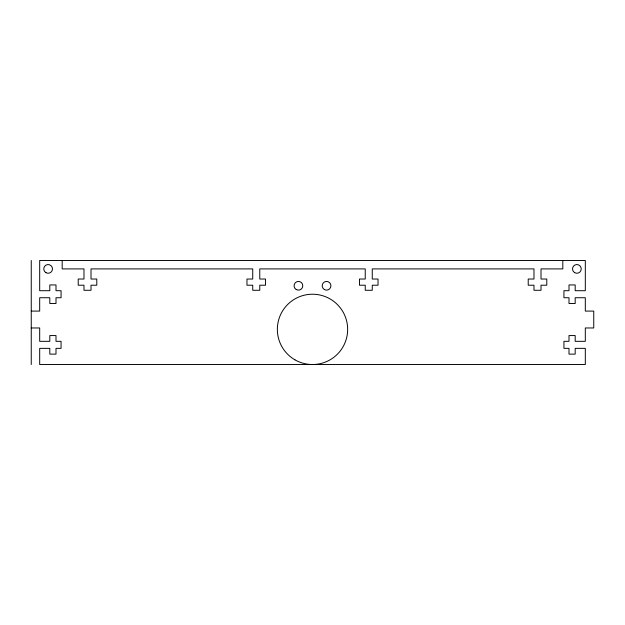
<?xml version="1.0" encoding="UTF-8"?>
<svg xmlns="http://www.w3.org/2000/svg" width="625" height="625" viewBox="0 0 625 625"><rect width="100%" height="100%" fill="white"/><g stroke="black" fill="none" stroke-linecap="round" stroke-linejoin="round"><path stroke-width="0.94" d="M31.25 311.094L39.688 311.094L39.688 297.734L49.812 297.734L49.812 303.5L56 303.5L56 297.734L61.062 297.734L61.062 290.703L56 290.703L56 284.938L49.812 284.938L49.812 290.703L39.688 290.703L39.688 260.469L585.312 260.469L585.312 290.703L575.188 290.703L575.188 284.938L569 284.938L569 290.703L563.938 290.703L563.938 297.734L569 297.734L569 303.5L575.188 303.5L575.188 297.734L585.312 297.734L585.312 311.094L593.75 311.094L593.75 327.969L585.312 327.969L585.312 341.328L575.188 341.328L575.188 335.562L569 335.562L569 341.328L563.938 341.328L563.938 348.359L569 348.359L569 354.125L575.188 354.125L575.188 348.359L585.312 348.359L585.312 364.531L39.688 364.531L39.688 348.359L49.812 348.359L49.812 354.125L56 354.125L56 348.359L61.062 348.359L61.062 341.328L56 341.328L56 335.562L49.812 335.562L49.812 341.328L39.688 341.328L39.688 327.969L31.25 327.969M562.812 260.469L562.812 268.906L541.016 268.906L541.016 279.031L546.781 279.031L546.781 285.219L541.016 285.219L541.016 290.281L533.984 290.281L533.984 285.219L528.219 285.219L528.219 279.031L533.984 279.031L533.984 268.906L372.266 268.906L372.266 279.031L378.031 279.031L378.031 285.219L372.266 285.219L372.266 290.281L365.234 290.281L365.234 285.219L359.469 285.219L359.469 279.031L365.234 279.031L365.234 268.906L259.766 268.906L259.766 279.031L265.531 279.031L265.531 285.219L259.766 285.219L259.766 290.281L252.734 290.281L252.734 285.219L246.969 285.219L246.969 279.031L252.734 279.031L252.734 268.906L91.016 268.906L91.016 279.031L96.781 279.031L96.781 285.219L91.016 285.219L91.016 290.281L83.984 290.281L83.984 285.219L78.219 285.219L78.219 279.031L83.984 279.031L83.984 268.906L62.187 268.906L62.187 260.469M31.25 260.469L31.25 364.531M574.695 272.68A4.359 4.359 0 0 0 581.234 268.906A4.359 4.359 0 0 0 574.695 265.133A4.359 4.359 0 0 0 574.695 272.68M45.945 272.68A4.359 4.359 0 0 0 52.484 268.906A4.359 4.359 0 0 0 45.945 265.133A4.359 4.359 0 0 0 45.945 272.68M324.383 289.555A4.359 4.359 0 0 0 330.922 285.781A4.359 4.359 0 0 0 324.383 282.008A4.359 4.359 0 0 0 324.383 289.555M296.258 289.555A4.359 4.359 0 0 0 302.797 285.781A4.359 4.359 0 0 0 296.258 282.008A4.359 4.359 0 0 0 296.258 289.555M294.922 359.82A35.156 35.156 0 0 0 347.656 329.375A35.156 35.156 0 0 0 294.922 298.93A35.156 35.156 0 0 0 294.922 359.82"/></g></svg>
